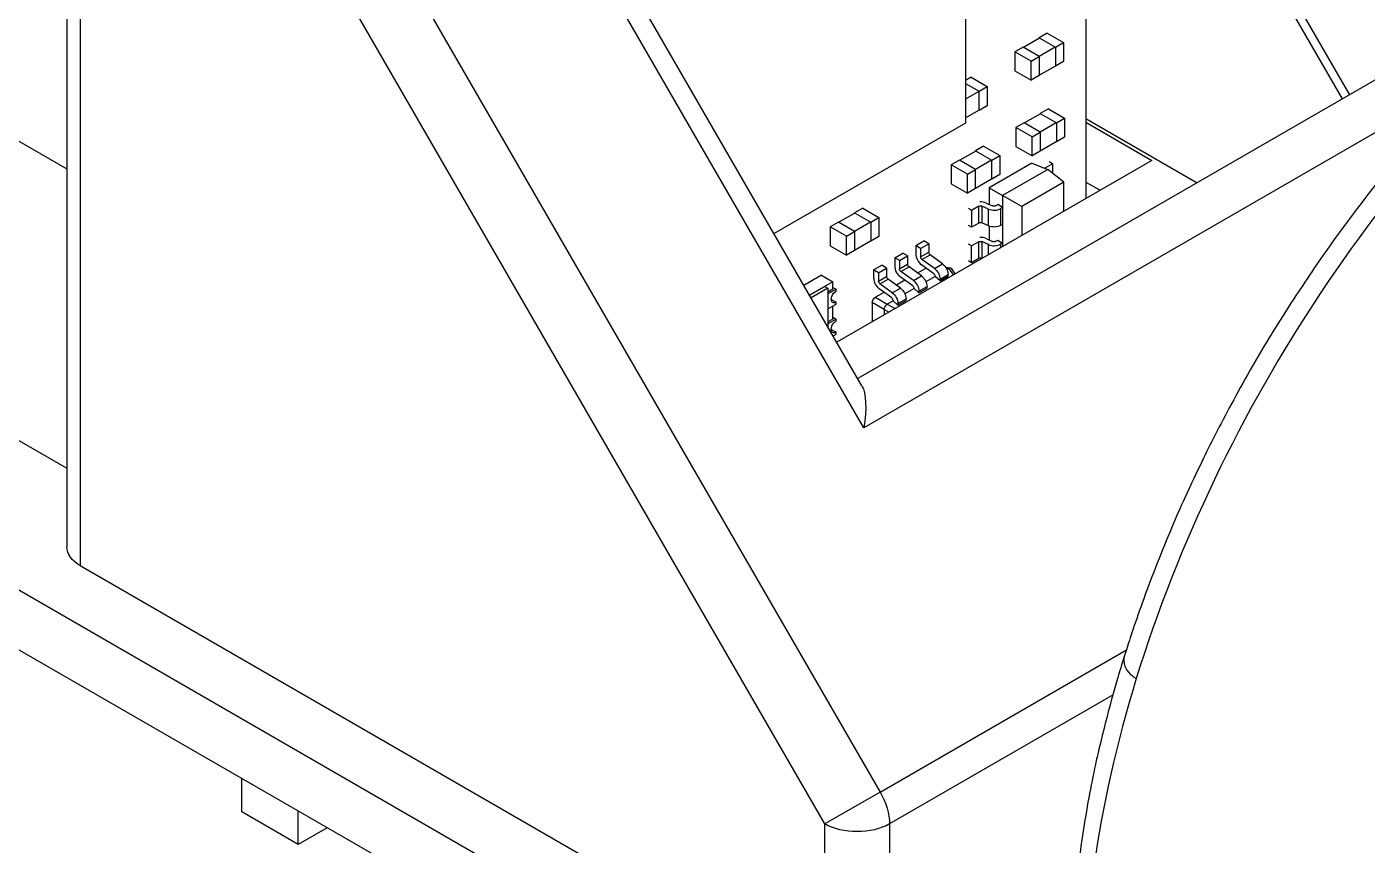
# Model space of a CAD drawing. Extents: x 0 to 11, y 0 to 8.5.
# Drawn here: x 8.5458 to 8.93, y 5.557 to 5.7917 of the extents above; entities that cross this region are included whole.
import ezdxf

# ---------------------------------------------------------------- set-up
doc = ezdxf.new("R2010")
doc.units = 0
doc.header["$LTSCALE"] = 0.5
doc.header["$MEASUREMENT"] = 0
doc.layers.add('TANGENT_LINES', color=7, linetype='CONTINUOUS')
doc.layers.add('VISIBLE', color=7, linetype='CONTINUOUS')

msp = doc.modelspace()

# ---------------------------------------------------------------- linework, layer by layer
at = {"layer": 'TANGENT_LINES'}
for p, q in [((8.84411, 5.91218), (8.92491, 5.77224)), ((8.78571, 5.67672), (8.67708, 5.86488)), ((8.56108, 5.86221), (8.56108, 5.63719)), ((8.63615, 5.83933), (8.79035, 5.57225)), ((8.77451, 5.5631), (8.6222, 5.82692)), ((8.95975, 5.7772), (8.78571, 5.67672)), ((8.83773, 5.75126), (8.83773, 5.75111)), ((8.81867, 5.73543), (8.81867, 5.74025)), ((8.81954, 5.74028), (8.81954, 5.73546)), ((8.82142, 5.73461), (8.82142, 5.73943)), ((8.82489, 5.73956), (8.82489, 5.73474)), ((8.81867, 5.72525), (8.81867, 5.73007)), ((8.81954, 5.7301), (8.81954, 5.72529)), ((8.82142, 5.72638), (8.82142, 5.72926)), ((8.82489, 5.72938), (8.82489, 5.72838)), ((8.80198, 5.72575), (8.8043, 5.72709)), ((8.80238, 5.72499), (8.8047, 5.72633)), ((8.79595, 5.72227), (8.79827, 5.72361)), ((8.79635, 5.72151), (8.79867, 5.72284)), ((8.80593, 5.72241), (8.80825, 5.72375)), ((8.81013, 5.72241), (8.80934, 5.72248)), ((8.81141, 5.7206), (8.81013, 5.72241)), ((8.78991, 5.71879), (8.79223, 5.72013)), ((8.79032, 5.71802), (8.79264, 5.71936)), ((8.7999, 5.71893), (8.80222, 5.72027)), ((8.80755, 5.71935), (8.80987, 5.72069)), ((8.78904, 5.71416), (8.79243, 5.7122)), ((8.79386, 5.71545), (8.79618, 5.71679)), ((8.80151, 5.71587), (8.80383, 5.71721)), ((8.79154, 5.71064), (8.78814, 5.71261)), ((8.79286, 5.70988), (8.79154, 5.71064)), ((8.79243, 5.7122), (8.79465, 5.71092)), ((8.79548, 5.71239), (8.7978, 5.71373)), ((8.79035, 5.57225), (8.86103, 5.61305)), ((8.85721, 5.60013), (8.79307, 5.5631)), ((8.79035, 5.57225), (8.77451, 5.5631)), ((8.77451, 5.51396), (8.77451, 5.5631)), ((8.79307, 5.5631), (8.79307, 5.51396))]:
    msp.add_line(p, q, dxfattribs=at)
for start_param, end_param in [(0, 1.948591), (1.948591, 2.421369)]:
    msp.add_ellipse((9.02995, 5.61789), major_axis=(0.12795, 0.22162), ratio=0.57735, start_param=start_param, end_param=end_param, dxfattribs=at)
at = {"layer": 'TANGENT_LINES', "extrusion": (0, 0, -1)}
for major_axis, start_param in [((-0.00656, 0.01137), 1.570796), ((0.01312, 0), 0.785398)]:
    msp.add_ellipse((8.78379, 5.56846), major_axis=major_axis, ratio=0.57735, start_param=start_param, end_param=2.356194, dxfattribs=at)
at = {"layer": 'TANGENT_LINES'}
msp.add_open_spline([(8.86046, 5.61144), (8.86036, 5.61114), (8.86012, 5.61038), (8.86039, 5.60773), (8.86251, 5.6056), (8.86344, 5.60504), (8.86383, 5.60481)], degree=3, knots=[0, 0, 0, 0, 0.18442, 0.471114, 0.780282, 1, 1, 1, 1], dxfattribs=at)
at = {"layer": 'VISIBLE'}
for p, q in [((6.91953, 6.55063), (8.84969, 5.43625)), ((8.81484, 5.91111), (8.81484, 5.7641)), ((8.84581, 5.90442), (8.92282, 5.77103)), ((8.09248, 5.89057), (8.84969, 5.45339)), ((8.55724, 5.8707), (8.55724, 5.64254)), ((8.78516, 5.68877), (8.68465, 5.86285)), ((8.84934, 5.8033), (8.84934, 5.7425)), ((8.83604, 5.78847), (8.83145, 5.78581)), ((8.83831, 5.78989), (8.83599, 5.78855)), ((8.83599, 5.78855), (8.84063, 5.78587)), ((8.83599, 5.78855), (8.83599, 5.78844)), ((8.83831, 5.78989), (8.84295, 5.78721)), ((8.84063, 5.78587), (8.84295, 5.78721)), ((8.84295, 5.78721), (8.84295, 5.78174)), ((8.83135, 5.78587), (8.82903, 5.78453)), ((8.83367, 5.78185), (8.82903, 5.78453)), ((8.82903, 5.78453), (8.82903, 5.77906)), ((8.83599, 5.78319), (8.83135, 5.78587)), ((8.83367, 5.78185), (8.83599, 5.78319)), ((8.84059, 5.78584), (8.83599, 5.78319)), ((8.83599, 5.78319), (8.83599, 5.77772)), ((8.84063, 5.78587), (8.84063, 5.7804)), ((8.93962, 5.78073), (8.78396, 5.69086)), ((8.83367, 5.77639), (8.83367, 5.78185)), ((8.83599, 5.77783), (8.84059, 5.78048)), ((8.84063, 5.7804), (8.84054, 5.78046)), ((8.84295, 5.78174), (8.84063, 5.7804)), ((8.81645, 5.77724), (8.81484, 5.77632)), ((8.81484, 5.77549), (8.81877, 5.77322)), ((8.81645, 5.77724), (8.82109, 5.77456)), ((8.82903, 5.77906), (8.83367, 5.77639)), ((8.83599, 5.77772), (8.83367, 5.77639)), ((8.51989, 5.77256), (8.55724, 5.751)), ((8.81872, 5.7732), (8.81484, 5.77096)), ((8.81877, 5.77322), (8.82109, 5.77456)), ((8.81877, 5.76776), (8.81877, 5.77322)), ((8.82109, 5.77456), (8.82109, 5.7691)), ((8.81484, 5.7656), (8.81872, 5.76784)), ((8.81877, 5.76776), (8.81867, 5.76781)), ((8.82109, 5.7691), (8.81877, 5.76776)), ((8.8386, 5.76822), (8.83628, 5.76688)), ((8.8386, 5.76822), (8.84324, 5.76554)), ((8.81484, 5.7641), (8.75997, 5.73241)), ((8.83164, 5.7642), (8.82932, 5.76286)), ((8.83628, 5.76153), (8.83164, 5.7642)), ((8.83632, 5.7668), (8.83173, 5.76415)), ((8.83628, 5.76688), (8.84092, 5.7642)), ((8.83628, 5.76688), (8.83628, 5.76678)), ((8.84087, 5.76418), (8.83628, 5.76153)), ((8.84092, 5.7642), (8.84324, 5.76554)), ((8.84092, 5.7642), (8.84092, 5.75874)), ((8.84324, 5.76554), (8.84324, 5.76008)), ((8.84934, 5.76543), (8.88123, 5.74702)), ((8.84934, 5.76433), (8.86825, 5.75342)), ((8.83396, 5.76019), (8.82932, 5.76286)), ((8.82932, 5.76286), (8.82932, 5.7574)), ((8.83396, 5.76019), (8.83628, 5.76153)), ((8.83396, 5.75472), (8.83396, 5.76019)), ((8.83628, 5.76153), (8.83628, 5.75606)), ((8.84324, 5.76008), (8.84092, 5.75874)), ((8.82005, 5.75752), (8.81773, 5.75618)), ((8.81773, 5.75618), (8.82237, 5.7535)), ((8.81773, 5.75608), (8.81773, 5.75618)), ((8.82005, 5.75752), (8.82469, 5.75484)), ((8.82932, 5.7574), (8.83396, 5.75472)), ((8.83628, 5.75617), (8.84087, 5.75882)), ((8.84092, 5.75874), (8.84082, 5.75879)), ((8.86825, 5.75342), (8.77794, 5.70127)), ((8.81309, 5.7535), (8.81077, 5.75216)), ((8.81773, 5.75083), (8.81309, 5.7535)), ((8.81778, 5.7561), (8.81319, 5.75345)), ((8.82233, 5.75348), (8.81773, 5.75083)), ((8.83387, 5.75262), (8.82161, 5.74554)), ((8.82237, 5.7535), (8.82469, 5.75484)), ((8.82237, 5.74804), (8.82237, 5.7535)), ((8.82469, 5.75484), (8.82469, 5.74938)), ((8.83387, 5.75262), (8.83841, 5.75084)), ((8.83628, 5.75606), (8.83396, 5.75472)), ((8.83773, 5.75126), (8.8398, 5.75245)), ((8.8398, 5.75245), (8.83887, 5.75299)), ((8.8398, 5.75245), (8.8398, 5.74973)), ((8.81077, 5.75216), (8.81077, 5.7467)), ((8.81541, 5.74949), (8.81077, 5.75216)), ((8.81541, 5.74949), (8.81773, 5.75083)), ((8.81541, 5.74402), (8.81541, 5.74949)), ((8.81773, 5.74536), (8.81773, 5.75083)), ((8.82469, 5.74938), (8.82237, 5.74804)), ((8.83841, 5.75084), (8.82542, 5.74334)), ((8.84306, 5.74712), (8.83841, 5.75084)), ((8.81077, 5.7467), (8.81541, 5.74402)), ((8.81773, 5.74536), (8.81541, 5.74402)), ((8.81773, 5.74547), (8.82233, 5.74812)), ((8.82161, 5.74554), (8.82542, 5.74334)), ((8.82161, 5.74554), (8.82161, 5.74079)), ((8.82237, 5.74804), (8.82228, 5.74809)), ((8.84306, 5.74712), (8.83097, 5.74014)), ((8.84306, 5.73887), (8.84306, 5.74712)), ((8.84934, 5.74719), (8.85341, 5.74484)), ((8.82075, 5.74118), (8.82263, 5.74033)), ((8.82542, 5.74334), (8.82542, 5.73986)), ((8.83097, 5.74014), (8.82542, 5.74334)), ((8.42747, 5.74002), (8.55724, 5.6651)), ((8.7831, 5.73831), (8.77851, 5.73565)), ((8.78538, 5.73973), (8.78306, 5.73839)), ((8.78306, 5.73839), (8.78306, 5.73828)), ((8.78306, 5.73839), (8.7877, 5.73571)), ((8.78538, 5.73973), (8.79002, 5.73705)), ((8.7877, 5.73571), (8.79002, 5.73705)), ((8.79002, 5.73705), (8.79002, 5.73158)), ((8.8166, 5.73906), (8.81567, 5.73959)), ((8.81867, 5.74025), (8.8166, 5.73906)), ((8.8166, 5.73906), (8.8166, 5.73424)), ((8.82142, 5.73943), (8.81954, 5.74028)), ((8.8235, 5.74036), (8.82415, 5.74073)), ((8.82542, 5.73986), (8.82415, 5.74073)), ((8.82542, 5.73986), (8.82489, 5.73956)), ((8.82542, 5.73986), (8.82542, 5.73504)), ((8.83097, 5.74014), (8.83097, 5.73189)), ((8.77842, 5.73571), (8.7761, 5.73437)), ((8.78074, 5.73169), (8.7761, 5.73437)), ((8.7761, 5.73437), (8.7761, 5.7289)), ((8.78306, 5.73303), (8.77842, 5.73571)), ((8.78765, 5.73568), (8.78306, 5.73303)), ((8.7877, 5.73571), (8.7877, 5.73024)), ((8.8166, 5.73424), (8.81567, 5.73477)), ((8.81867, 5.73543), (8.8166, 5.73424)), ((8.82142, 5.73461), (8.81954, 5.73546)), ((8.82161, 5.73454), (8.82161, 5.73061)), ((8.82542, 5.73504), (8.82489, 5.73474)), ((8.82542, 5.73504), (8.82542, 5.72968)), ((8.78074, 5.73169), (8.78306, 5.73303)), ((8.78074, 5.72623), (8.78074, 5.73169)), ((8.78306, 5.73303), (8.78306, 5.72756)), ((8.78306, 5.72767), (8.78765, 5.73032)), ((8.7877, 5.73024), (8.7876, 5.7303)), ((8.79002, 5.73158), (8.7877, 5.73024)), ((8.80059, 5.72896), (8.80291, 5.7303)), ((8.80198, 5.72815), (8.8043, 5.72949)), ((8.8043, 5.72949), (8.80291, 5.7303)), ((8.8043, 5.72949), (8.8043, 5.72709)), ((8.8166, 5.72888), (8.81567, 5.72941)), ((8.81867, 5.73007), (8.8166, 5.72888)), ((8.82142, 5.72926), (8.81954, 5.7301)), ((8.82075, 5.731), (8.82263, 5.73015)), ((8.8235, 5.73018), (8.82415, 5.73056)), ((8.82415, 5.73056), (8.82542, 5.72968)), ((8.82542, 5.72968), (8.82489, 5.72938)), ((8.82542, 5.72968), (8.82542, 5.72868)), ((8.7761, 5.7289), (8.78074, 5.72623)), ((8.78306, 5.72756), (8.78074, 5.72623)), ((8.79455, 5.72548), (8.79687, 5.72682)), ((8.79455, 5.72548), (8.79455, 5.72307)), ((8.79595, 5.72467), (8.79455, 5.72548)), ((8.79595, 5.72467), (8.79827, 5.72601)), ((8.79827, 5.72601), (8.79687, 5.72682)), ((8.79827, 5.72601), (8.79827, 5.72361)), ((8.80059, 5.72896), (8.80059, 5.72656)), ((8.80198, 5.72815), (8.80059, 5.72896)), ((8.80198, 5.72815), (8.80198, 5.72575)), ((8.80825, 5.72375), (8.8047, 5.72633)), ((8.8166, 5.72406), (8.8166, 5.72888)), ((8.78852, 5.72199), (8.79084, 5.72333)), ((8.78991, 5.72119), (8.78852, 5.72199)), ((8.78852, 5.72199), (8.78852, 5.71959)), ((8.78991, 5.72119), (8.79223, 5.72253)), ((8.79223, 5.72253), (8.79084, 5.72333)), ((8.79223, 5.72253), (8.79223, 5.72013)), ((8.79595, 5.72467), (8.79595, 5.72227)), ((8.80222, 5.72027), (8.79867, 5.72284)), ((8.80354, 5.72253), (8.80107, 5.7211)), ((8.80575, 5.72092), (8.8022, 5.7235)), ((8.80593, 5.72241), (8.80238, 5.72499)), ((8.81059, 5.72254), (8.80924, 5.72266)), ((8.81013, 5.72241), (8.80955, 5.72208)), ((8.81193, 5.7209), (8.8109, 5.72235)), ((8.8166, 5.72406), (8.81567, 5.72459)), ((8.81867, 5.72525), (8.8166, 5.72406)), ((8.77356, 5.72047), (8.76854, 5.71757)), ((8.77681, 5.71859), (8.77016, 5.71475)), ((8.77356, 5.72047), (8.77681, 5.71859)), ((8.77681, 5.71645), (8.77681, 5.71859)), ((8.78991, 5.72119), (8.78991, 5.71879)), ((8.79386, 5.71545), (8.79032, 5.71802)), ((8.79618, 5.71679), (8.79264, 5.71936)), ((8.7975, 5.71905), (8.79504, 5.71762)), ((8.79972, 5.71744), (8.79617, 5.72001)), ((8.7999, 5.71893), (8.79635, 5.72151)), ((8.80615, 5.72012), (8.80351, 5.71859)), ((8.80615, 5.72016), (8.80615, 5.72012)), ((8.80755, 5.71888), (8.80615, 5.72012)), ((8.80755, 5.71888), (8.80987, 5.72022)), ((8.80755, 5.71888), (8.80755, 5.71935)), ((8.80987, 5.72022), (8.80987, 5.72069)), ((8.77016, 5.71475), (8.77449, 5.71725)), ((8.77542, 5.71672), (8.77062, 5.71395)), ((8.77449, 5.71725), (8.77542, 5.71672)), ((8.77542, 5.71672), (8.77542, 5.70565)), ((8.77681, 5.71645), (8.77542, 5.71565)), ((8.77774, 5.71645), (8.77542, 5.71511)), ((8.77681, 5.71699), (8.77774, 5.71645)), ((8.77774, 5.71591), (8.77774, 5.71645)), ((8.79147, 5.71556), (8.78904, 5.71416)), ((8.79369, 5.71396), (8.79014, 5.71653)), ((8.80012, 5.71664), (8.79748, 5.71511)), ((8.80012, 5.71667), (8.80012, 5.71664)), ((8.80151, 5.7154), (8.80012, 5.71664)), ((8.80151, 5.7154), (8.80383, 5.71674)), ((8.80151, 5.7154), (8.80151, 5.71587)), ((8.80383, 5.71674), (8.80383, 5.71721)), ((8.77542, 5.71082), (8.77774, 5.71216)), ((8.77634, 5.7135), (8.77774, 5.7127)), ((8.77681, 5.70788), (8.77681, 5.71163)), ((8.77774, 5.71216), (8.77774, 5.7127)), ((8.78814, 5.71261), (8.78814, 5.70716)), ((8.79154, 5.71064), (8.79154, 5.70912)), ((8.79409, 5.71315), (8.79243, 5.7122)), ((8.79409, 5.71319), (8.79409, 5.71315)), ((8.79548, 5.71192), (8.79409, 5.71315)), ((8.79548, 5.71192), (8.7978, 5.71326)), ((8.79548, 5.71192), (8.79548, 5.71239)), ((8.7978, 5.71326), (8.7978, 5.71373)), ((8.77681, 5.70788), (8.77542, 5.70707)), ((8.77774, 5.70788), (8.77542, 5.70654)), ((8.77681, 5.70841), (8.77774, 5.70788)), ((8.77774, 5.70734), (8.77774, 5.70788)), ((8.77634, 5.70493), (8.77774, 5.70413)), ((8.77689, 5.7031), (8.77774, 5.70359)), ((8.77774, 5.70359), (8.77774, 5.70413)), ((8.56108, 5.63719), (8.77451, 5.51396)), ((8.86096, 5.61305), (8.86046, 5.61145)), ((8.85844, 5.60482), (8.85709, 5.60012)), ((8.60736, 5.56654), (8.60736, 5.57616)), ((8.62353, 5.5572), (8.60736, 5.56654)), ((8.62353, 5.5572), (8.62353, 5.56682)), ((8.63186, 5.56201), (8.62353, 5.5572))]:
    msp.add_line(p, q, dxfattribs=at)
msp.add_arc((9.25586, 5.48944), 0.41309, 140.9407, 145.0341, dxfattribs=at)
for centre, major_axis, start_param, end_param in [((8.56024, 5.84246), (0.04035, 0.0699), 0.945522, 3.141593), ((8.81913, 5.73998), (-0.00262, 0), 4.049164, 4.775037), ((8.82303, 5.74063), (-0.00262, 0), 0.907571, 2.356194), ((8.81913, 5.73516), (-0.000656, 0), 4.049164, 5.497787), ((8.81913, 5.72981), (-0.00262, 0), 4.049164, 4.775037), ((8.82303, 5.73045), (-0.00262, 0), 0.907571, 2.356194), ((8.80244, 5.72548), (0.00131, -0.00227), 3.926991, 5.369463), ((8.81913, 5.72498), (-0.000656, 0), 4.049164, 5.497787), ((8.79641, 5.722), (0.00131, -0.00227), 3.926991, 5.369463), ((8.79038, 5.71852), (0.00131, -0.00227), 3.926991, 5.369463), ((8.80569, 5.72042), (0.000328, -0.000568), 0.785398, 2.22787), ((8.79363, 5.71346), (0.000328, -0.000568), 0.785398, 2.22787), ((8.79966, 5.71694), (0.000328, -0.000568), 0.785398, 2.22787)]:
    msp.add_ellipse(centre, major_axis=major_axis, ratio=0.57735, start_param=start_param, end_param=end_param, dxfattribs=at)
at = {"layer": 'VISIBLE', "extrusion": (0, 0, -1)}
for centre, major_axis, ratio, start_param, end_param in [((8.83819, 5.75099), (0.000656, 0), 0.57735, 3.604781, 3.926991), ((8.81913, 5.73998), (0.000656, 0), 0.57735, 3.926991, 5.375614), ((8.82303, 5.74063), (0.000656, 0), 0.57735, 0.785398, 2.234022), ((8.82303, 5.73581), (0.00262, 0), 0.57735, 0.785398, 2.234022), ((8.81913, 5.72981), (0.000656, 0), 0.57735, 3.926991, 5.375614), ((8.82303, 5.73045), (0.000656, 0), 0.57735, 0.785398, 2.234022), ((8.80244, 5.72548), (-0.000328, 0.000568), 0.57735, 4.055315, 5.497787), ((8.80476, 5.72682), (-0.000328, 0.000568), 0.57735, 4.055315, 5.497787), ((8.79641, 5.722), (-0.000328, 0.000568), 0.57735, 4.055315, 5.497787), ((8.79873, 5.72334), (-0.000328, 0.000568), 0.57735, 4.055315, 5.497787), ((8.80569, 5.72042), (-0.00131, 0.00227), 0.57735, 0.913722, 2.356194), ((8.80801, 5.72176), (-0.00131, 0.00227), 0.57735, 0.913722, 2.356194), ((8.81006, 5.72127), (0.0007, 0.00122), 0.539888, 11.814491, 12.811879), ((8.79038, 5.71852), (-0.000328, 0.000568), 0.57735, 4.055315, 5.497787), ((8.7927, 5.71986), (-0.000328, 0.000568), 0.57735, 4.055315, 5.497787), ((8.79966, 5.71694), (-0.00131, 0.00227), 0.57735, 0.913722, 2.356194), ((8.80198, 5.71828), (-0.00131, 0.00227), 0.57735, 0.913722, 2.356194), ((8.77774, 5.71431), (-0.00098, -0.0017), 0.57735, 5.497787, 8.63938), ((8.7891, 5.71309), (0.00066, 0.00114), 0.617412, 10.243695, 11.747454), ((8.79363, 5.71346), (-0.00131, 0.00227), 0.57735, 0.913722, 2.356194), ((8.79595, 5.7148), (-0.00131, 0.00227), 0.57735, 0.913722, 2.356194), ((8.7925, 5.71113), (0.00066, 0.00114), 0.617412, 10.243695, 11.747454), ((8.77774, 5.70573), (-0.00098, -0.0017), 0.57735, 5.497787, 8.63938), ((8.77915, 5.67293), (-0.00458, -0.01708), 0.317837, 9.732518, 10.687834), ((8.57036, 5.64254), (0.01312, 0), 0.57735, 2.356194, 3.141593)]:
    msp.add_ellipse(centre, major_axis=major_axis, ratio=ratio, start_param=start_param, end_param=end_param, dxfattribs=at)
at = {"layer": 'VISIBLE'}
for points, knots in [([(8.91734, 5.72618), (8.91388, 5.72109), (8.90677, 5.71065), (8.89649, 5.6937), (8.8867, 5.67543), (8.88381, 5.66951), (8.88267, 5.66716)], [0, 0, 0, 0, 0.263651, 0.541078, 0.818456, 1, 1, 1, 1]), ([(8.88267, 5.66716), (8.8811, 5.66388), (8.87746, 5.65626), (8.86975, 5.63839), (8.86303, 5.61955), (8.86151, 5.61477), (8.86096, 5.61305)], [0, 0, 0, 0, 0.228951, 0.530975, 0.831128, 1, 1, 1, 1]), ([(8.86045, 5.61144), (8.85969, 5.60893), (8.85867, 5.60561), (8.85849, 5.60498), (8.85844, 5.60482)], [0, 0, 0, 0, 0.755858, 1, 1, 1, 1]), ([(8.85709, 5.60012), (8.85593, 5.59578), (8.85341, 5.58637), (8.8496, 5.56877), (8.84701, 5.5502), (8.84662, 5.54619), (8.84649, 5.54482)], [0, 0, 0, 0, 0.255057, 0.553312, 0.847644, 1, 1, 1, 1])]:
    msp.add_open_spline(points, degree=3, knots=knots, dxfattribs=at)

doc.saveas('drawing.dxf')
